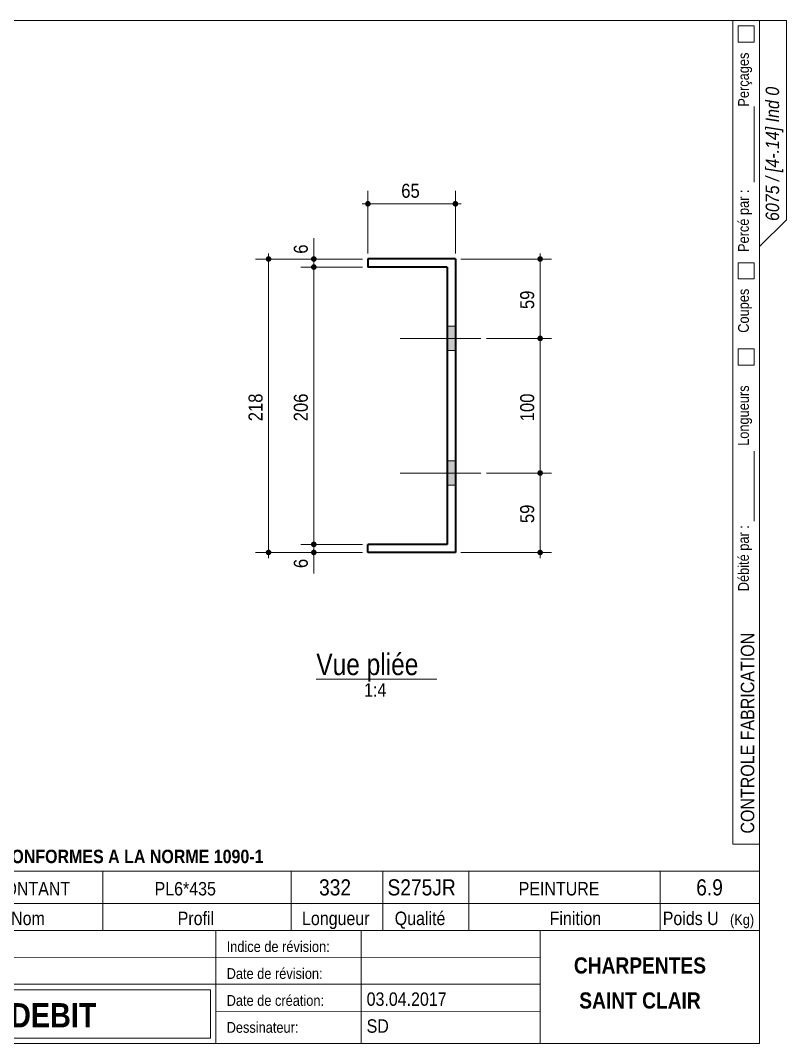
# Model space of a CAD drawing. Header units: millimetres. Extents: x 2 to 287, y 5 to 195.
# Drawn here: x 144.7 to 287, y 5 to 195 of the extents above; entities that cross this region are included whole.
import ezdxf

# ---------------------------------------------------------------- set-up
doc = ezdxf.new("R2010")
doc.units = ezdxf.units.MM
for name, color, linetype, lineweight in [('Autre type objet', 1, 'Continuous', 0), ('Boulon', 7, 'Continuous', 0), ('Cotation', 7, 'Continuous', 0), ('Feuille dessin', 5, 'Continuous', 0), ('Piece', 2, 'Continuous', 0)]:
    doc.layers.add(name, color=color, linetype=linetype, lineweight=lineweight)
doc.styles.add('ARIAL', font='ARIAL.TTF')
doc.styles.add('ARIAL_BOLD', font='ARIALBD.TTF')
doc.styles.add('ARIAL_ITALIC', font='ARIALI.TTF')
doc.styles.add('COMIC_SANS_MS', font='COMIC.TTF')

# ---------------------------------------------------------------- blocks, each defined once
blk = doc.blocks.new('*A4')
at = {"layer": 'Boulon'}
for points in [[(225.49, 133.7), (223.99, 133.7), (223.99, 138.2), (225.49, 138.2)], [(225.49, 133.7), (223.99, 133.7), (223.99, 138.2), (225.49, 138.2)], [(225.49, 108.7), (223.99, 108.7), (223.99, 113.2), (225.49, 113.2)], [(225.49, 108.7), (223.99, 108.7), (223.99, 113.2), (225.49, 113.2)]]:
    blk.add_hatch(color=256, dxfattribs=at).paths.add_polyline_path(points, flags=17)
at = {"layer": 'Boulon', "linetype": 'Continuous', "lineweight": 0}
for p, q in [((223.99, 138.2), (225.49, 138.2)), ((223.99, 138.2), (225.49, 138.2)), ((230.24, 135.95), (215.24, 135.95)), ((230.24, 135.95), (215.24, 135.95)), ((223.99, 133.7), (225.49, 133.7)), ((223.99, 133.7), (225.49, 133.7)), ((223.99, 113.2), (225.49, 113.2)), ((223.99, 113.2), (225.49, 113.2)), ((230.24, 110.95), (215.24, 110.95)), ((230.24, 110.95), (215.24, 110.95)), ((223.99, 108.7), (225.49, 108.7)), ((223.99, 108.7), (225.49, 108.7))]:
    blk.add_line(p, q, dxfattribs=at)
blk = doc.blocks.new('*A5')
at = {"layer": 'Boulon'}
for points in [[(225.49, 133.7), (223.99, 133.7), (223.99, 138.2), (225.49, 138.2)], [(225.49, 133.7), (223.99, 133.7), (223.99, 138.2), (225.49, 138.2)], [(225.49, 108.7), (223.99, 108.7), (223.99, 113.2), (225.49, 113.2)], [(225.49, 108.7), (223.99, 108.7), (223.99, 113.2), (225.49, 113.2)]]:
    blk.add_hatch(color=256, dxfattribs=at).paths.add_polyline_path(points, flags=17)
at = {"layer": 'Boulon', "linetype": 'Continuous', "lineweight": 0}
for p, q in [((223.99, 138.2), (225.49, 138.2)), ((223.99, 138.2), (225.49, 138.2)), ((230.24, 135.95), (215.24, 135.95)), ((230.24, 135.95), (215.24, 135.95)), ((223.99, 133.7), (225.49, 133.7)), ((223.99, 133.7), (225.49, 133.7)), ((223.99, 113.2), (225.49, 113.2)), ((223.99, 113.2), (225.49, 113.2)), ((230.24, 110.95), (215.24, 110.95)), ((230.24, 110.95), (215.24, 110.95)), ((223.99, 108.7), (225.49, 108.7)), ((223.99, 108.7), (225.49, 108.7))]:
    blk.add_line(p, q, dxfattribs=at)
blk = doc.blocks.new('*A6')
at = {"layer": 'Piece', "color": 2, "linetype": 'Continuous', "lineweight": 40}
for p, q in [((225.486537, 150.700701), (209.236538, 150.700702)), ((209.236538, 150.700702), (209.236538, 149.200702)), ((225.486537, 150.700701), (225.486534, 96.200703)), ((223.986537, 149.200701), (209.236538, 149.200702)), ((223.986537, 149.200701), (223.986534, 97.700703)), ((209.236535, 96.200703), (209.236535, 97.700703)), ((223.986534, 97.700703), (209.236535, 97.700703)), ((225.486534, 96.200703), (209.236535, 96.200703))]:
    blk.add_line(p, q, dxfattribs=at)
blk = doc.blocks.new('*A14')
at = {"layer": 'Feuille dessin', "linetype": 'Continuous', "lineweight": 0}
for p, q in [((282, 195), (5, 195)), ((5, 195), (5, 5)), ((282, 5), (282, 195)), ((5, 5), (282, 5))]:
    blk.add_line(p, q, dxfattribs=at)
at = {"layer": 'Feuille dessin', "style": 'ARIAL', "width": 0.85}
blk.add_text('Tekla Structures', height=2, rotation=90, dxfattribs=at).set_placement((4.5, 5.5))
blk = doc.blocks.new('*A16')
at = {"layer": 'Autre type objet', "linetype": 'Continuous', "lineweight": 0}
for p, q in [((277, 42), (277, 195)), ((277, 195), (287, 195)), ((278, 194), (278, 191)), ((281, 194), (278, 194)), ((281, 191), (281, 194)), ((282, 42), (282, 195)), ((287, 195), (287, 158)), ((278, 191), (281, 191)), ((281, 165), (281, 179)), ((287, 158), (282, 153)), ((278, 150), (278, 147)), ((281, 150), (278, 150)), ((281, 147), (281, 150)), ((278, 147), (281, 147)), ((278, 134), (278, 131)), ((281, 134), (278, 134)), ((281, 131), (281, 134)), ((278, 131), (281, 131)), ((281, 102), (281, 115)), ((277, 42), (282, 42))]:
    blk.add_line(p, q, dxfattribs=at)
at = {"layer": 'Autre type objet', "width": 0.85}
for s, height, style, p in [('Perçages', 2, 'ARIAL', (280, 179)), ('6075 / [4-.14] Ind 0', 2.5, 'ARIAL_ITALIC', (285.619109, 157.760245)), ('Percé par :', 2, 'ARIAL', (280, 152)), ('Coupes', 2, 'ARIAL', (280, 137)), ('Longueurs', 2, 'ARIAL', (280, 116)), ('Débité par :', 2, 'ARIAL', (280, 89)), ('CONTROLE FABRICATION', 2.5, 'ARIAL', (281, 44))]:
    blk.add_text(s, height=height, rotation=90, dxfattribs=dict(at, style=style)).set_placement(p)
blk = doc.blocks.new('*A17')
at = {"layer": 'Autre type objet', "linetype": 'Continuous', "lineweight": 0}
for p, q in [((92, 37), (282, 37)), ((92, 37), (92, 31)), ((92.51953, 36.5), (113.5, 36.5)), ((92.51953, 31.394341), (92.51953, 36.5)), ((113.5, 36.5), (113.5, 31.394341)), ((114.5, 31), (114.5, 37)), ((134.5, 31), (134.5, 37)), ((160, 31), (160, 37)), ((195, 31), (195, 37)), ((212, 31), (212, 37)), ((228, 31), (228, 37)), ((263.5, 31), (263.5, 37)), ((282, 31), (282, 37)), ((92, 31), (282, 31)), ((92, 31), (92, 5)), ((113.5, 31.394341), (92.51953, 31.394341)), ((114.5, 16), (114.5, 31)), ((134.5, 26), (134.5, 31)), ((160, 26), (160, 31)), ((195, 26), (195, 31)), ((212, 26), (212, 31)), ((228, 26), (228, 31)), ((263.5, 26), (263.5, 31)), ((282, 5), (282, 31)), ((92, 26), (282, 26)), ((181, 26), (181, 5)), ((208, 26), (208, 5)), ((241.262466, 5), (241.262466, 26)), ((92, 21), (241.327069, 20.935451)), ((92, 16), (181, 16)), ((181, 16), (241.297815, 16.021151)), ((93, 15), (180, 15)), ((93, 6), (93, 15)), ((180, 15), (180, 6)), ((181, 11), (241.217807, 10.969512)), ((180, 6), (93, 6)), ((92, 5), (282, 5))]:
    blk.add_line(p, q, dxfattribs=at)
at = {"layer": 'Autre type objet', "width": 0.85}
for s, height, style, p in [('TOLERANCES ESSENTIELLES CONFORMES A LA NORME 1090-1', 2.5, 'ARIAL_BOLD', (96.5, 38.5)), ('4-14', 3, 'ARIAL_BOLD', (98.285724, 32.540141)), ('10', 3, 'ARIAL', (119.277344, 32.5)), ('MONTANT', 2.5, 'ARIAL', (139.257202, 32.5)), ('PL6*435', 2.5, 'ARIAL', (169.61084, 32.5)), ('332', 3, 'ARIAL', (200.165771, 32.5)), ('S275JR', 3, 'ARIAL', (212.880127, 32.5)), ('PEINTURE', 2.5, 'ARIAL', (237.24646, 32.5)), ('6.9', 3, 'ARIAL', (270.222412, 32.5)), ('Repère', 2.5, 'ARIAL', (96.112978, 27)), ('Qté', 2.5, 'ARIAL', (119, 27)), ('Nom', 2.5, 'ARIAL', (142.961426, 27)), ('Profil', 2.5, 'ARIAL', (173.903564, 27)), ('Longueur', 2.5, 'ARIAL', (197, 27)), ('Qualité', 2.5, 'ARIAL', (214.218018, 27)), ('Finition', 2.5, 'ARIAL', (243, 27)), ('Poids U', 2.5, 'ARIAL', (264, 27)), ('(Kg)', 2, 'ARIAL', (276.5, 27)), ('6075', 3.5, 'ARIAL', (115.5, 22)), ('N° Affaire:', 2, 'ARIAL', (93.640566, 22)), ('Indice de révision:', 2, 'ARIAL', (183, 22)), ('CHARPENTES', 3, 'ARIAL_BOLD', (247.5, 18)), ('Nom Affaire:', 2, 'ARIAL', (93.640566, 17.5)), ('GHD Bât N', 3.5, 'ARIAL', (115.5, 17)), ('Date de révision:', 2, 'ARIAL', (183, 17)), ('Date de création:', 2, 'ARIAL', (183, 12)), ('03.04.2017', 2.5, 'ARIAL', (209, 12)), ('SAINT CLAIR', 3, 'ARIAL_BOLD', (248.5, 11.5)), ('CROQUIS   DE  DEBIT', 4.5, 'ARIAL_BOLD', (103, 8)), ('SD', 2.5, 'ARIAL', (209, 7)), ('Dessinateur:', 2, 'ARIAL', (183, 7))]:
    blk.add_text(s, height=height, dxfattribs=dict(at, style=style)).set_placement(p)
blk = doc.blocks.new('*A32')
at = {"layer": 'Cotation'}
for points in [[(209.21, 160.43), (209.19, 160.43), (209.16, 160.44), (209.14, 160.44), (209.11, 160.45), (209.09, 160.45), (209.06, 160.46), (209.04, 160.47), (209.01, 160.48), (208.99, 160.49), (208.97, 160.5), (208.95, 160.52), (208.93, 160.53), (208.91, 160.55), (208.89, 160.57), (208.87, 160.58), (208.85, 160.6), (208.83, 160.62), (208.82, 160.64), (208.8, 160.66), (208.79, 160.68), (208.78, 160.71), (208.77, 160.73), (208.76, 160.75), (208.75, 160.78), (208.74, 160.8), (208.73, 160.82), (208.73, 160.85), (208.72, 160.87), (208.72, 160.9), (208.72, 160.93), (208.72, 160.95), (208.72, 160.98), (208.72, 161), (208.72, 161.03), (208.73, 161.05), (208.73, 161.08), (208.74, 161.1), (208.75, 161.13), (208.76, 161.15), (208.77, 161.17), (208.78, 161.2), (208.79, 161.22), (208.8, 161.24), (208.82, 161.26), (208.83, 161.28), (208.85, 161.3), (208.87, 161.32), (208.89, 161.34), (208.91, 161.35), (208.93, 161.37), (208.95, 161.38), (208.97, 161.4), (208.99, 161.41), (209.01, 161.42), (209.04, 161.43), (209.06, 161.44), (209.09, 161.45), (209.11, 161.46), (209.14, 161.46), (209.16, 161.47), (209.19, 161.47), (209.21, 161.47), (209.24, 161.47), (209.26, 161.47), (209.29, 161.47), (209.31, 161.47), (209.34, 161.46), (209.36, 161.46), (209.39, 161.45), (209.41, 161.44), (209.44, 161.43), (209.46, 161.42), (209.48, 161.41), (209.5, 161.4), (209.53, 161.38), (209.55, 161.37), (209.57, 161.35), (209.59, 161.34), (209.6, 161.32), (209.62, 161.3), (209.64, 161.28), (209.65, 161.26), (209.67, 161.24), (209.68, 161.22), (209.7, 161.2), (209.71, 161.17), (209.72, 161.15), (209.73, 161.13), (209.73, 161.1), (209.74, 161.08), (209.75, 161.05), (209.75, 161.03), (209.75, 161), (209.76, 160.98), (209.76, 160.95), (209.76, 160.93), (209.75, 160.9), (209.75, 160.87), (209.75, 160.85), (209.74, 160.82), (209.73, 160.8), (209.73, 160.78), (209.72, 160.75), (209.71, 160.73), (209.7, 160.71), (209.68, 160.68), (209.67, 160.66), (209.65, 160.64), (209.64, 160.62), (209.62, 160.6), (209.6, 160.58), (209.59, 160.57), (209.57, 160.55), (209.55, 160.53), (209.53, 160.52), (209.5, 160.5), (209.48, 160.49), (209.46, 160.48), (209.44, 160.47), (209.41, 160.46), (209.39, 160.45), (209.36, 160.45), (209.34, 160.44), (209.31, 160.44), (209.29, 160.43), (209.26, 160.43), (209.24, 160.43)], [(225.46, 160.43), (225.44, 160.43), (225.41, 160.44), (225.39, 160.44), (225.36, 160.45), (225.34, 160.45), (225.31, 160.46), (225.29, 160.47), (225.26, 160.48), (225.24, 160.49), (225.22, 160.5), (225.2, 160.52), (225.18, 160.53), (225.16, 160.55), (225.14, 160.57), (225.12, 160.58), (225.1, 160.6), (225.08, 160.62), (225.07, 160.64), (225.05, 160.66), (225.04, 160.68), (225.03, 160.71), (225.02, 160.73), (225.01, 160.75), (225, 160.78), (224.99, 160.8), (224.98, 160.82), (224.98, 160.85), (224.97, 160.87), (224.97, 160.9), (224.97, 160.93), (224.97, 160.95), (224.97, 160.98), (224.97, 161), (224.97, 161.03), (224.98, 161.05), (224.98, 161.08), (224.99, 161.1), (225, 161.13), (225.01, 161.15), (225.02, 161.17), (225.03, 161.2), (225.04, 161.22), (225.05, 161.24), (225.07, 161.26), (225.08, 161.28), (225.1, 161.3), (225.12, 161.32), (225.14, 161.34), (225.16, 161.35), (225.18, 161.37), (225.2, 161.38), (225.22, 161.4), (225.24, 161.41), (225.26, 161.42), (225.29, 161.43), (225.31, 161.44), (225.34, 161.45), (225.36, 161.46), (225.39, 161.46), (225.41, 161.47), (225.44, 161.47), (225.46, 161.47), (225.49, 161.47), (225.51, 161.47), (225.54, 161.47), (225.56, 161.47), (225.59, 161.46), (225.61, 161.46), (225.64, 161.45), (225.66, 161.44), (225.69, 161.43), (225.71, 161.42), (225.73, 161.41), (225.75, 161.4), (225.78, 161.38), (225.8, 161.37), (225.82, 161.35), (225.84, 161.34), (225.85, 161.32), (225.87, 161.3), (225.89, 161.28), (225.9, 161.26), (225.92, 161.24), (225.93, 161.22), (225.95, 161.2), (225.96, 161.17), (225.97, 161.15), (225.98, 161.13), (225.98, 161.1), (225.99, 161.08), (226, 161.05), (226, 161.03), (226, 161), (226.01, 160.98), (226.01, 160.95), (226.01, 160.93), (226, 160.9), (226, 160.87), (226, 160.85), (225.99, 160.82), (225.98, 160.8), (225.98, 160.78), (225.97, 160.75), (225.96, 160.73), (225.95, 160.71), (225.93, 160.68), (225.92, 160.66), (225.9, 160.64), (225.89, 160.62), (225.87, 160.6), (225.85, 160.58), (225.84, 160.57), (225.82, 160.55), (225.8, 160.53), (225.78, 160.52), (225.75, 160.5), (225.73, 160.49), (225.71, 160.48), (225.69, 160.47), (225.66, 160.46), (225.64, 160.45), (225.61, 160.45), (225.59, 160.44), (225.56, 160.44), (225.54, 160.43), (225.51, 160.43), (225.49, 160.43)]]:
    blk.add_hatch(color=256, dxfattribs=at).paths.add_polyline_path(points, flags=17)
at = {"layer": 'Cotation', "linetype": 'Continuous', "lineweight": 0}
for p, q in [((209.24, 151.7), (209.24, 163.37)), ((209.24, 161.99), (209.24, 159.91)), ((225.49, 151.7), (225.49, 163.37)), ((225.49, 161.99), (225.49, 159.91)), ((210.28, 160.95), (208.2, 160.95)), ((209.24, 160.95), (208.2, 160.95)), ((209.24, 160.95), (225.49, 160.95)), ((226.53, 160.95), (224.45, 160.95)), ((225.49, 160.95), (226.53, 160.95))]:
    blk.add_line(p, q, dxfattribs=at)
at = {"layer": 'Cotation'}
for p in [(209.24, 160.95), (225.49, 160.95)]:
    blk.add_point(p, dxfattribs=at)
at = {"layer": 'Cotation', "style": 'ARIAL', "width": 0.85}
blk.add_text('65', height=2.6, dxfattribs=at).set_placement((215.43, 162.07))
blk = doc.blocks.new('*A33')
at = {"layer": 'Cotation'}
for points in [[(241.21, 110.43), (241.19, 110.43), (241.16, 110.44), (241.14, 110.44), (241.11, 110.45), (241.09, 110.45), (241.06, 110.46), (241.04, 110.47), (241.01, 110.48), (240.99, 110.49), (240.97, 110.51), (240.95, 110.52), (240.93, 110.53), (240.91, 110.55), (240.89, 110.57), (240.87, 110.58), (240.85, 110.6), (240.83, 110.62), (240.82, 110.64), (240.8, 110.66), (240.79, 110.68), (240.78, 110.71), (240.77, 110.73), (240.76, 110.75), (240.75, 110.78), (240.74, 110.8), (240.73, 110.82), (240.73, 110.85), (240.72, 110.87), (240.72, 110.9), (240.72, 110.93), (240.72, 110.95), (240.72, 110.98), (240.72, 111), (240.72, 111.03), (240.73, 111.05), (240.73, 111.08), (240.74, 111.1), (240.75, 111.13), (240.76, 111.15), (240.77, 111.17), (240.78, 111.2), (240.79, 111.22), (240.8, 111.24), (240.82, 111.26), (240.83, 111.28), (240.85, 111.3), (240.87, 111.32), (240.89, 111.34), (240.91, 111.35), (240.93, 111.37), (240.95, 111.38), (240.97, 111.4), (240.99, 111.41), (241.01, 111.42), (241.04, 111.43), (241.06, 111.44), (241.09, 111.45), (241.11, 111.46), (241.14, 111.46), (241.16, 111.47), (241.19, 111.47), (241.21, 111.47), (241.24, 111.47), (241.26, 111.47), (241.29, 111.47), (241.31, 111.47), (241.34, 111.46), (241.36, 111.46), (241.39, 111.45), (241.41, 111.44), (241.44, 111.43), (241.46, 111.42), (241.48, 111.41), (241.5, 111.4), (241.53, 111.38), (241.55, 111.37), (241.57, 111.35), (241.59, 111.34), (241.6, 111.32), (241.62, 111.3), (241.64, 111.28), (241.65, 111.26), (241.67, 111.24), (241.68, 111.22), (241.7, 111.2), (241.71, 111.17), (241.72, 111.15), (241.73, 111.13), (241.73, 111.1), (241.74, 111.08), (241.75, 111.05), (241.75, 111.03), (241.75, 111), (241.76, 110.98), (241.76, 110.95), (241.76, 110.93), (241.75, 110.9), (241.75, 110.87), (241.75, 110.85), (241.74, 110.82), (241.73, 110.8), (241.73, 110.78), (241.72, 110.75), (241.71, 110.73), (241.7, 110.71), (241.68, 110.68), (241.67, 110.66), (241.65, 110.64), (241.64, 110.62), (241.62, 110.6), (241.6, 110.58), (241.59, 110.57), (241.57, 110.55), (241.55, 110.53), (241.53, 110.52), (241.5, 110.51), (241.48, 110.49), (241.46, 110.48), (241.44, 110.47), (241.41, 110.46), (241.39, 110.45), (241.36, 110.45), (241.34, 110.44), (241.31, 110.44), (241.29, 110.43), (241.26, 110.43), (241.24, 110.43)], [(241.21, 95.68), (241.19, 95.68), (241.16, 95.69), (241.14, 95.69), (241.11, 95.7), (241.09, 95.7), (241.06, 95.71), (241.04, 95.72), (241.01, 95.73), (240.99, 95.74), (240.97, 95.75), (240.95, 95.77), (240.93, 95.78), (240.91, 95.8), (240.89, 95.82), (240.87, 95.83), (240.85, 95.85), (240.83, 95.87), (240.82, 95.89), (240.8, 95.91), (240.79, 95.93), (240.78, 95.96), (240.77, 95.98), (240.76, 96), (240.75, 96.03), (240.74, 96.05), (240.73, 96.07), (240.73, 96.1), (240.72, 96.12), (240.72, 96.15), (240.72, 96.18), (240.72, 96.2), (240.72, 96.23), (240.72, 96.25), (240.72, 96.28), (240.73, 96.3), (240.73, 96.33), (240.74, 96.35), (240.75, 96.38), (240.76, 96.4), (240.77, 96.42), (240.78, 96.45), (240.79, 96.47), (240.8, 96.49), (240.82, 96.51), (240.83, 96.53), (240.85, 96.55), (240.87, 96.57), (240.89, 96.59), (240.91, 96.6), (240.93, 96.62), (240.95, 96.63), (240.97, 96.65), (240.99, 96.66), (241.01, 96.67), (241.04, 96.68), (241.06, 96.69), (241.09, 96.7), (241.11, 96.71), (241.14, 96.71), (241.16, 96.72), (241.19, 96.72), (241.21, 96.72), (241.24, 96.72), (241.26, 96.72), (241.29, 96.72), (241.31, 96.72), (241.34, 96.71), (241.36, 96.71), (241.39, 96.7), (241.41, 96.69), (241.44, 96.68), (241.46, 96.67), (241.48, 96.66), (241.5, 96.65), (241.53, 96.63), (241.55, 96.62), (241.57, 96.6), (241.59, 96.59), (241.6, 96.57), (241.62, 96.55), (241.64, 96.53), (241.65, 96.51), (241.67, 96.49), (241.68, 96.47), (241.7, 96.45), (241.71, 96.42), (241.72, 96.4), (241.73, 96.38), (241.73, 96.35), (241.74, 96.33), (241.75, 96.3), (241.75, 96.28), (241.75, 96.25), (241.76, 96.23), (241.76, 96.2), (241.76, 96.18), (241.75, 96.15), (241.75, 96.12), (241.75, 96.1), (241.74, 96.07), (241.73, 96.05), (241.73, 96.03), (241.72, 96), (241.71, 95.98), (241.7, 95.96), (241.68, 95.93), (241.67, 95.91), (241.65, 95.89), (241.64, 95.87), (241.62, 95.85), (241.6, 95.83), (241.59, 95.82), (241.57, 95.8), (241.55, 95.78), (241.53, 95.77), (241.5, 95.75), (241.48, 95.74), (241.46, 95.73), (241.44, 95.72), (241.41, 95.71), (241.39, 95.7), (241.36, 95.7), (241.34, 95.69), (241.31, 95.69), (241.29, 95.68), (241.26, 95.68), (241.24, 95.68)]]:
    blk.add_hatch(color=256, dxfattribs=at).paths.add_polyline_path(points, flags=17)
at = {"layer": 'Cotation', "linetype": 'Continuous', "lineweight": 0}
for p, q in [((231.24, 110.95), (243.32, 110.95)), ((240.2, 110.95), (242.28, 110.95)), ((241.24, 111.99), (241.24, 109.91)), ((241.24, 110.95), (241.24, 111.99)), ((241.24, 96.2), (241.24, 110.95)), ((241.24, 97.24), (241.24, 95.16)), ((226.49, 96.2), (243.32, 96.2)), ((240.2, 96.2), (242.28, 96.2)), ((241.24, 96.2), (241.24, 95.16))]:
    blk.add_line(p, q, dxfattribs=at)
at = {"layer": 'Cotation'}
for p in [(241.24, 110.95), (241.24, 96.2)]:
    blk.add_point(p, dxfattribs=at)
at = {"layer": 'Cotation', "style": 'ARIAL', "width": 0.85}
blk.add_text('59', height=2.6, rotation=90.0002, dxfattribs=at).set_placement((240.12, 101.65))
blk = doc.blocks.new('*A34')
at = {"layer": 'Cotation'}
for points in [[(241.21, 135.43), (241.19, 135.43), (241.16, 135.44), (241.14, 135.44), (241.11, 135.45), (241.09, 135.45), (241.06, 135.46), (241.04, 135.47), (241.01, 135.48), (240.99, 135.49), (240.97, 135.51), (240.95, 135.52), (240.93, 135.53), (240.91, 135.55), (240.89, 135.57), (240.87, 135.58), (240.85, 135.6), (240.83, 135.62), (240.82, 135.64), (240.8, 135.66), (240.79, 135.68), (240.78, 135.71), (240.77, 135.73), (240.76, 135.75), (240.75, 135.78), (240.74, 135.8), (240.73, 135.82), (240.73, 135.85), (240.72, 135.87), (240.72, 135.9), (240.72, 135.93), (240.72, 135.95), (240.72, 135.98), (240.72, 136), (240.72, 136.03), (240.73, 136.05), (240.73, 136.08), (240.74, 136.1), (240.75, 136.13), (240.76, 136.15), (240.77, 136.17), (240.78, 136.2), (240.79, 136.22), (240.8, 136.24), (240.82, 136.26), (240.83, 136.28), (240.85, 136.3), (240.87, 136.32), (240.89, 136.34), (240.91, 136.35), (240.93, 136.37), (240.95, 136.38), (240.97, 136.4), (240.99, 136.41), (241.01, 136.42), (241.04, 136.43), (241.06, 136.44), (241.09, 136.45), (241.11, 136.46), (241.14, 136.46), (241.16, 136.47), (241.19, 136.47), (241.21, 136.47), (241.24, 136.47), (241.26, 136.47), (241.29, 136.47), (241.31, 136.47), (241.34, 136.46), (241.36, 136.46), (241.39, 136.45), (241.41, 136.44), (241.44, 136.43), (241.46, 136.42), (241.48, 136.41), (241.5, 136.4), (241.53, 136.38), (241.55, 136.37), (241.57, 136.35), (241.59, 136.34), (241.6, 136.32), (241.62, 136.3), (241.64, 136.28), (241.65, 136.26), (241.67, 136.24), (241.68, 136.22), (241.7, 136.2), (241.71, 136.17), (241.72, 136.15), (241.73, 136.13), (241.73, 136.1), (241.74, 136.08), (241.75, 136.05), (241.75, 136.03), (241.75, 136), (241.76, 135.98), (241.76, 135.95), (241.76, 135.93), (241.75, 135.9), (241.75, 135.87), (241.75, 135.85), (241.74, 135.82), (241.73, 135.8), (241.73, 135.78), (241.72, 135.75), (241.71, 135.73), (241.7, 135.71), (241.68, 135.68), (241.67, 135.66), (241.65, 135.64), (241.64, 135.62), (241.62, 135.6), (241.6, 135.58), (241.59, 135.57), (241.57, 135.55), (241.55, 135.53), (241.53, 135.52), (241.5, 135.51), (241.48, 135.49), (241.46, 135.48), (241.44, 135.47), (241.41, 135.46), (241.39, 135.45), (241.36, 135.45), (241.34, 135.44), (241.31, 135.44), (241.29, 135.43), (241.26, 135.43), (241.24, 135.43)], [(241.21, 110.43), (241.19, 110.43), (241.16, 110.44), (241.14, 110.44), (241.11, 110.45), (241.09, 110.45), (241.06, 110.46), (241.04, 110.47), (241.01, 110.48), (240.99, 110.49), (240.97, 110.51), (240.95, 110.52), (240.93, 110.53), (240.91, 110.55), (240.89, 110.57), (240.87, 110.58), (240.85, 110.6), (240.83, 110.62), (240.82, 110.64), (240.8, 110.66), (240.79, 110.68), (240.78, 110.71), (240.77, 110.73), (240.76, 110.75), (240.75, 110.78), (240.74, 110.8), (240.73, 110.82), (240.73, 110.85), (240.72, 110.87), (240.72, 110.9), (240.72, 110.93), (240.72, 110.95), (240.72, 110.98), (240.72, 111), (240.72, 111.03), (240.73, 111.05), (240.73, 111.08), (240.74, 111.1), (240.75, 111.13), (240.76, 111.15), (240.77, 111.17), (240.78, 111.2), (240.79, 111.22), (240.8, 111.24), (240.82, 111.26), (240.83, 111.28), (240.85, 111.3), (240.87, 111.32), (240.89, 111.34), (240.91, 111.35), (240.93, 111.37), (240.95, 111.38), (240.97, 111.4), (240.99, 111.41), (241.01, 111.42), (241.04, 111.43), (241.06, 111.44), (241.09, 111.45), (241.11, 111.46), (241.14, 111.46), (241.16, 111.47), (241.19, 111.47), (241.21, 111.47), (241.24, 111.47), (241.26, 111.47), (241.29, 111.47), (241.31, 111.47), (241.34, 111.46), (241.36, 111.46), (241.39, 111.45), (241.41, 111.44), (241.44, 111.43), (241.46, 111.42), (241.48, 111.41), (241.5, 111.4), (241.53, 111.38), (241.55, 111.37), (241.57, 111.35), (241.59, 111.34), (241.6, 111.32), (241.62, 111.3), (241.64, 111.28), (241.65, 111.26), (241.67, 111.24), (241.68, 111.22), (241.7, 111.2), (241.71, 111.17), (241.72, 111.15), (241.73, 111.13), (241.73, 111.1), (241.74, 111.08), (241.75, 111.05), (241.75, 111.03), (241.75, 111), (241.76, 110.98), (241.76, 110.95), (241.76, 110.93), (241.75, 110.9), (241.75, 110.87), (241.75, 110.85), (241.74, 110.82), (241.73, 110.8), (241.73, 110.78), (241.72, 110.75), (241.71, 110.73), (241.7, 110.71), (241.68, 110.68), (241.67, 110.66), (241.65, 110.64), (241.64, 110.62), (241.62, 110.6), (241.6, 110.58), (241.59, 110.57), (241.57, 110.55), (241.55, 110.53), (241.53, 110.52), (241.5, 110.51), (241.48, 110.49), (241.46, 110.48), (241.44, 110.47), (241.41, 110.46), (241.39, 110.45), (241.36, 110.45), (241.34, 110.44), (241.31, 110.44), (241.29, 110.43), (241.26, 110.43), (241.24, 110.43)]]:
    blk.add_hatch(color=256, dxfattribs=at).paths.add_polyline_path(points, flags=17)
at = {"layer": 'Cotation', "linetype": 'Continuous', "lineweight": 0}
for p, q in [((241.24, 136.99), (241.24, 134.91)), ((241.24, 135.95), (241.24, 136.99)), ((231.24, 135.95), (243.32, 135.95)), ((240.2, 135.95), (242.28, 135.95)), ((241.24, 110.95), (241.24, 135.95)), ((231.24, 110.95), (243.32, 110.95)), ((240.2, 110.95), (242.28, 110.95)), ((241.24, 111.99), (241.24, 109.91)), ((241.24, 110.95), (241.24, 109.91))]:
    blk.add_line(p, q, dxfattribs=at)
at = {"layer": 'Cotation'}
for p in [(241.24, 135.95), (241.24, 110.95)]:
    blk.add_point(p, dxfattribs=at)
at = {"layer": 'Cotation', "style": 'ARIAL', "width": 0.85}
blk.add_text('100', height=2.6, rotation=90.0002, dxfattribs=at).set_placement((240.12, 120.56))
blk = doc.blocks.new('*A35')
at = {"layer": 'Cotation'}
for points in [[(241.21, 150.18), (241.19, 150.18), (241.16, 150.19), (241.14, 150.19), (241.11, 150.2), (241.09, 150.2), (241.06, 150.21), (241.04, 150.22), (241.01, 150.23), (240.99, 150.24), (240.97, 150.25), (240.95, 150.27), (240.93, 150.28), (240.91, 150.3), (240.89, 150.32), (240.87, 150.33), (240.85, 150.35), (240.83, 150.37), (240.82, 150.39), (240.8, 150.41), (240.79, 150.43), (240.78, 150.46), (240.77, 150.48), (240.76, 150.5), (240.75, 150.53), (240.74, 150.55), (240.73, 150.57), (240.73, 150.6), (240.72, 150.62), (240.72, 150.65), (240.72, 150.68), (240.72, 150.7), (240.72, 150.73), (240.72, 150.75), (240.72, 150.78), (240.73, 150.8), (240.73, 150.83), (240.74, 150.85), (240.75, 150.88), (240.76, 150.9), (240.77, 150.92), (240.78, 150.95), (240.79, 150.97), (240.8, 150.99), (240.82, 151.01), (240.83, 151.03), (240.85, 151.05), (240.87, 151.07), (240.89, 151.09), (240.91, 151.1), (240.93, 151.12), (240.95, 151.13), (240.97, 151.15), (240.99, 151.16), (241.01, 151.17), (241.04, 151.18), (241.06, 151.19), (241.09, 151.2), (241.11, 151.21), (241.14, 151.21), (241.16, 151.22), (241.19, 151.22), (241.21, 151.22), (241.24, 151.22), (241.26, 151.22), (241.29, 151.22), (241.31, 151.22), (241.34, 151.21), (241.36, 151.21), (241.39, 151.2), (241.41, 151.19), (241.44, 151.18), (241.46, 151.17), (241.48, 151.16), (241.5, 151.15), (241.53, 151.13), (241.55, 151.12), (241.57, 151.1), (241.59, 151.09), (241.6, 151.07), (241.62, 151.05), (241.64, 151.03), (241.65, 151.01), (241.67, 150.99), (241.68, 150.97), (241.7, 150.95), (241.71, 150.92), (241.72, 150.9), (241.73, 150.88), (241.73, 150.85), (241.74, 150.83), (241.75, 150.8), (241.75, 150.78), (241.75, 150.75), (241.76, 150.73), (241.76, 150.7), (241.76, 150.68), (241.75, 150.65), (241.75, 150.62), (241.75, 150.6), (241.74, 150.57), (241.73, 150.55), (241.73, 150.53), (241.72, 150.5), (241.71, 150.48), (241.7, 150.46), (241.68, 150.43), (241.67, 150.41), (241.65, 150.39), (241.64, 150.37), (241.62, 150.35), (241.6, 150.33), (241.59, 150.32), (241.57, 150.3), (241.55, 150.28), (241.53, 150.27), (241.5, 150.25), (241.48, 150.24), (241.46, 150.23), (241.44, 150.22), (241.41, 150.21), (241.39, 150.2), (241.36, 150.2), (241.34, 150.19), (241.31, 150.19), (241.29, 150.18), (241.26, 150.18), (241.24, 150.18)], [(241.21, 135.43), (241.19, 135.43), (241.16, 135.44), (241.14, 135.44), (241.11, 135.45), (241.09, 135.45), (241.06, 135.46), (241.04, 135.47), (241.01, 135.48), (240.99, 135.49), (240.97, 135.51), (240.95, 135.52), (240.93, 135.53), (240.91, 135.55), (240.89, 135.57), (240.87, 135.58), (240.85, 135.6), (240.83, 135.62), (240.82, 135.64), (240.8, 135.66), (240.79, 135.68), (240.78, 135.71), (240.77, 135.73), (240.76, 135.75), (240.75, 135.78), (240.74, 135.8), (240.73, 135.82), (240.73, 135.85), (240.72, 135.87), (240.72, 135.9), (240.72, 135.93), (240.72, 135.95), (240.72, 135.98), (240.72, 136), (240.72, 136.03), (240.73, 136.05), (240.73, 136.08), (240.74, 136.1), (240.75, 136.13), (240.76, 136.15), (240.77, 136.17), (240.78, 136.2), (240.79, 136.22), (240.8, 136.24), (240.82, 136.26), (240.83, 136.28), (240.85, 136.3), (240.87, 136.32), (240.89, 136.34), (240.91, 136.35), (240.93, 136.37), (240.95, 136.38), (240.97, 136.4), (240.99, 136.41), (241.01, 136.42), (241.04, 136.43), (241.06, 136.44), (241.09, 136.45), (241.11, 136.46), (241.14, 136.46), (241.16, 136.47), (241.19, 136.47), (241.21, 136.47), (241.24, 136.47), (241.26, 136.47), (241.29, 136.47), (241.31, 136.47), (241.34, 136.46), (241.36, 136.46), (241.39, 136.45), (241.41, 136.44), (241.44, 136.43), (241.46, 136.42), (241.48, 136.41), (241.5, 136.4), (241.53, 136.38), (241.55, 136.37), (241.57, 136.35), (241.59, 136.34), (241.6, 136.32), (241.62, 136.3), (241.64, 136.28), (241.65, 136.26), (241.67, 136.24), (241.68, 136.22), (241.7, 136.2), (241.71, 136.17), (241.72, 136.15), (241.73, 136.13), (241.73, 136.1), (241.74, 136.08), (241.75, 136.05), (241.75, 136.03), (241.75, 136), (241.76, 135.98), (241.76, 135.95), (241.76, 135.93), (241.75, 135.9), (241.75, 135.87), (241.75, 135.85), (241.74, 135.82), (241.73, 135.8), (241.73, 135.78), (241.72, 135.75), (241.71, 135.73), (241.7, 135.71), (241.68, 135.68), (241.67, 135.66), (241.65, 135.64), (241.64, 135.62), (241.62, 135.6), (241.6, 135.58), (241.59, 135.57), (241.57, 135.55), (241.55, 135.53), (241.53, 135.52), (241.5, 135.51), (241.48, 135.49), (241.46, 135.48), (241.44, 135.47), (241.41, 135.46), (241.39, 135.45), (241.36, 135.45), (241.34, 135.44), (241.31, 135.44), (241.29, 135.43), (241.26, 135.43), (241.24, 135.43)]]:
    blk.add_hatch(color=256, dxfattribs=at).paths.add_polyline_path(points, flags=17)
at = {"layer": 'Cotation', "linetype": 'Continuous', "lineweight": 0}
for p, q in [((226.49, 150.7), (243.32, 150.7)), ((240.2, 150.7), (242.28, 150.7)), ((241.24, 151.74), (241.24, 149.66)), ((241.24, 150.7), (241.24, 151.74)), ((241.24, 135.95), (241.24, 150.7)), ((241.24, 136.99), (241.24, 134.91)), ((231.24, 135.95), (243.32, 135.95)), ((240.2, 135.95), (242.28, 135.95)), ((241.24, 135.95), (241.24, 134.91))]:
    blk.add_line(p, q, dxfattribs=at)
at = {"layer": 'Cotation'}
for p in [(241.24, 150.7), (241.24, 135.95)]:
    blk.add_point(p, dxfattribs=at)
at = {"layer": 'Cotation', "style": 'ARIAL', "width": 0.85}
blk.add_text('59', height=2.6, rotation=90.0002, dxfattribs=at).set_placement((240.12, 141.4))
blk = doc.blocks.new('*A36')
at = {"layer": 'Cotation'}
for points in [[(199.17, 97.18), (199.14, 97.18), (199.11, 97.19), (199.09, 97.19), (199.06, 97.2), (199.04, 97.2), (199.02, 97.21), (198.99, 97.22), (198.97, 97.23), (198.95, 97.24), (198.92, 97.25), (198.9, 97.27), (198.88, 97.28), (198.86, 97.3), (198.84, 97.32), (198.82, 97.33), (198.81, 97.35), (198.79, 97.37), (198.77, 97.39), (198.76, 97.41), (198.74, 97.43), (198.73, 97.46), (198.72, 97.48), (198.71, 97.5), (198.7, 97.53), (198.69, 97.55), (198.69, 97.57), (198.68, 97.6), (198.68, 97.62), (198.67, 97.65), (198.67, 97.68), (198.67, 97.7), (198.67, 97.73), (198.67, 97.75), (198.68, 97.78), (198.68, 97.8), (198.69, 97.83), (198.69, 97.85), (198.7, 97.88), (198.71, 97.9), (198.72, 97.92), (198.73, 97.95), (198.74, 97.97), (198.76, 97.99), (198.77, 98.01), (198.79, 98.03), (198.81, 98.05), (198.82, 98.07), (198.84, 98.09), (198.86, 98.1), (198.88, 98.12), (198.9, 98.13), (198.92, 98.15), (198.95, 98.16), (198.97, 98.17), (198.99, 98.18), (199.02, 98.19), (199.04, 98.2), (199.06, 98.21), (199.09, 98.21), (199.11, 98.22), (199.14, 98.22), (199.17, 98.22), (199.19, 98.22), (199.22, 98.22), (199.24, 98.22), (199.27, 98.22), (199.29, 98.21), (199.32, 98.21), (199.34, 98.2), (199.37, 98.19), (199.39, 98.18), (199.41, 98.17), (199.44, 98.16), (199.46, 98.15), (199.48, 98.13), (199.5, 98.12), (199.52, 98.1), (199.54, 98.09), (199.56, 98.07), (199.58, 98.05), (199.59, 98.03), (199.61, 98.01), (199.62, 97.99), (199.64, 97.97), (199.65, 97.95), (199.66, 97.92), (199.67, 97.9), (199.68, 97.88), (199.69, 97.85), (199.7, 97.83), (199.7, 97.8), (199.71, 97.78), (199.71, 97.75), (199.71, 97.73), (199.71, 97.7), (199.71, 97.68), (199.71, 97.65), (199.71, 97.62), (199.7, 97.6), (199.7, 97.57), (199.69, 97.55), (199.68, 97.53), (199.67, 97.5), (199.66, 97.48), (199.65, 97.46), (199.64, 97.43), (199.62, 97.41), (199.61, 97.39), (199.59, 97.37), (199.58, 97.35), (199.56, 97.33), (199.54, 97.32), (199.52, 97.3), (199.5, 97.28), (199.48, 97.27), (199.46, 97.25), (199.44, 97.24), (199.41, 97.23), (199.39, 97.22), (199.37, 97.21), (199.34, 97.2), (199.32, 97.2), (199.29, 97.19), (199.27, 97.19), (199.24, 97.18), (199.22, 97.18), (199.19, 97.18)], [(199.17, 95.68), (199.14, 95.68), (199.11, 95.69), (199.09, 95.69), (199.06, 95.7), (199.04, 95.7), (199.02, 95.71), (198.99, 95.72), (198.97, 95.73), (198.95, 95.74), (198.92, 95.75), (198.9, 95.77), (198.88, 95.78), (198.86, 95.8), (198.84, 95.82), (198.82, 95.83), (198.81, 95.85), (198.79, 95.87), (198.77, 95.89), (198.76, 95.91), (198.74, 95.93), (198.73, 95.96), (198.72, 95.98), (198.71, 96), (198.7, 96.03), (198.69, 96.05), (198.69, 96.07), (198.68, 96.1), (198.68, 96.12), (198.67, 96.15), (198.67, 96.18), (198.67, 96.2), (198.67, 96.23), (198.67, 96.25), (198.68, 96.28), (198.68, 96.3), (198.69, 96.33), (198.69, 96.35), (198.7, 96.38), (198.71, 96.4), (198.72, 96.42), (198.73, 96.45), (198.74, 96.47), (198.76, 96.49), (198.77, 96.51), (198.79, 96.53), (198.81, 96.55), (198.82, 96.57), (198.84, 96.59), (198.86, 96.6), (198.88, 96.62), (198.9, 96.63), (198.92, 96.65), (198.95, 96.66), (198.97, 96.67), (198.99, 96.68), (199.02, 96.69), (199.04, 96.7), (199.06, 96.71), (199.09, 96.71), (199.11, 96.72), (199.14, 96.72), (199.17, 96.72), (199.19, 96.72), (199.22, 96.72), (199.24, 96.72), (199.27, 96.72), (199.29, 96.71), (199.32, 96.71), (199.34, 96.7), (199.37, 96.69), (199.39, 96.68), (199.41, 96.67), (199.44, 96.66), (199.46, 96.65), (199.48, 96.63), (199.5, 96.62), (199.52, 96.6), (199.54, 96.59), (199.56, 96.57), (199.58, 96.55), (199.59, 96.53), (199.61, 96.51), (199.62, 96.49), (199.64, 96.47), (199.65, 96.45), (199.66, 96.42), (199.67, 96.4), (199.68, 96.38), (199.69, 96.35), (199.7, 96.33), (199.7, 96.3), (199.71, 96.28), (199.71, 96.25), (199.71, 96.23), (199.71, 96.2), (199.71, 96.18), (199.71, 96.15), (199.71, 96.12), (199.7, 96.1), (199.7, 96.07), (199.69, 96.05), (199.68, 96.03), (199.67, 96), (199.66, 95.98), (199.65, 95.96), (199.64, 95.93), (199.62, 95.91), (199.61, 95.89), (199.59, 95.87), (199.58, 95.85), (199.56, 95.83), (199.54, 95.82), (199.52, 95.8), (199.5, 95.78), (199.48, 95.77), (199.46, 95.75), (199.44, 95.74), (199.41, 95.73), (199.39, 95.72), (199.37, 95.71), (199.34, 95.7), (199.32, 95.7), (199.29, 95.69), (199.27, 95.69), (199.24, 95.68), (199.22, 95.68), (199.19, 95.68)]]:
    blk.add_hatch(color=256, dxfattribs=at).paths.add_polyline_path(points, flags=17)
at = {"layer": 'Cotation', "linetype": 'Continuous', "lineweight": 0}
for p, q in [((208.24, 97.7), (196.77, 97.7)), ((198.15, 97.7), (200.23, 97.7)), ((199.19, 98.74), (199.19, 96.66)), ((199.19, 97.7), (199.19, 98.74)), ((199.19, 96.2), (199.19, 97.7)), ((199.19, 97.24), (199.19, 95.16)), ((208.24, 96.2), (196.77, 96.2)), ((198.15, 96.2), (200.23, 96.2)), ((199.19, 96.2), (199.19, 92.32)), ((199.19, 96.2), (199.19, 92.32))]:
    blk.add_line(p, q, dxfattribs=at)
at = {"layer": 'Cotation'}
for p in [(199.19, 97.7), (199.19, 96.2)]:
    blk.add_point(p, dxfattribs=at)
at = {"layer": 'Cotation', "style": 'ARIAL', "width": 0.85}
blk.add_text('6', height=2.6, rotation=90.0002, dxfattribs=at).set_placement((198.07, 93.3))
blk = doc.blocks.new('*A37')
at = {"layer": 'Cotation'}
for points in [[(199.17, 148.68), (199.14, 148.68), (199.11, 148.69), (199.09, 148.69), (199.06, 148.7), (199.04, 148.7), (199.02, 148.71), (198.99, 148.72), (198.97, 148.73), (198.95, 148.74), (198.92, 148.75), (198.9, 148.77), (198.88, 148.78), (198.86, 148.8), (198.84, 148.82), (198.82, 148.83), (198.81, 148.85), (198.79, 148.87), (198.77, 148.89), (198.76, 148.91), (198.74, 148.93), (198.73, 148.96), (198.72, 148.98), (198.71, 149), (198.7, 149.03), (198.69, 149.05), (198.69, 149.07), (198.68, 149.1), (198.68, 149.12), (198.67, 149.15), (198.67, 149.18), (198.67, 149.2), (198.67, 149.23), (198.67, 149.25), (198.68, 149.28), (198.68, 149.3), (198.69, 149.33), (198.69, 149.35), (198.7, 149.38), (198.71, 149.4), (198.72, 149.42), (198.73, 149.45), (198.74, 149.47), (198.76, 149.49), (198.77, 149.51), (198.79, 149.53), (198.81, 149.55), (198.82, 149.57), (198.84, 149.59), (198.86, 149.6), (198.88, 149.62), (198.9, 149.63), (198.92, 149.65), (198.95, 149.66), (198.97, 149.67), (198.99, 149.68), (199.02, 149.69), (199.04, 149.7), (199.06, 149.71), (199.09, 149.71), (199.11, 149.72), (199.14, 149.72), (199.17, 149.72), (199.19, 149.72), (199.22, 149.72), (199.24, 149.72), (199.27, 149.72), (199.29, 149.71), (199.32, 149.71), (199.34, 149.7), (199.37, 149.69), (199.39, 149.68), (199.41, 149.67), (199.44, 149.66), (199.46, 149.65), (199.48, 149.63), (199.5, 149.62), (199.52, 149.6), (199.54, 149.59), (199.56, 149.57), (199.58, 149.55), (199.59, 149.53), (199.61, 149.51), (199.62, 149.49), (199.64, 149.47), (199.65, 149.45), (199.66, 149.42), (199.67, 149.4), (199.68, 149.38), (199.69, 149.35), (199.7, 149.33), (199.7, 149.3), (199.71, 149.28), (199.71, 149.25), (199.71, 149.23), (199.71, 149.2), (199.71, 149.18), (199.71, 149.15), (199.71, 149.12), (199.7, 149.1), (199.7, 149.07), (199.69, 149.05), (199.68, 149.03), (199.67, 149), (199.66, 148.98), (199.65, 148.96), (199.64, 148.93), (199.62, 148.91), (199.61, 148.89), (199.59, 148.87), (199.58, 148.85), (199.56, 148.83), (199.54, 148.82), (199.52, 148.8), (199.5, 148.78), (199.48, 148.77), (199.46, 148.75), (199.44, 148.74), (199.41, 148.73), (199.39, 148.72), (199.37, 148.71), (199.34, 148.7), (199.32, 148.7), (199.29, 148.69), (199.27, 148.69), (199.24, 148.68), (199.22, 148.68), (199.19, 148.68)], [(199.17, 97.18), (199.14, 97.18), (199.11, 97.19), (199.09, 97.19), (199.06, 97.2), (199.04, 97.2), (199.02, 97.21), (198.99, 97.22), (198.97, 97.23), (198.95, 97.24), (198.92, 97.25), (198.9, 97.27), (198.88, 97.28), (198.86, 97.3), (198.84, 97.32), (198.82, 97.33), (198.81, 97.35), (198.79, 97.37), (198.77, 97.39), (198.76, 97.41), (198.74, 97.43), (198.73, 97.46), (198.72, 97.48), (198.71, 97.5), (198.7, 97.53), (198.69, 97.55), (198.69, 97.57), (198.68, 97.6), (198.68, 97.62), (198.67, 97.65), (198.67, 97.68), (198.67, 97.7), (198.67, 97.73), (198.67, 97.75), (198.68, 97.78), (198.68, 97.8), (198.69, 97.83), (198.69, 97.85), (198.7, 97.88), (198.71, 97.9), (198.72, 97.92), (198.73, 97.95), (198.74, 97.97), (198.76, 97.99), (198.77, 98.01), (198.79, 98.03), (198.81, 98.05), (198.82, 98.07), (198.84, 98.09), (198.86, 98.1), (198.88, 98.12), (198.9, 98.13), (198.92, 98.15), (198.95, 98.16), (198.97, 98.17), (198.99, 98.18), (199.02, 98.19), (199.04, 98.2), (199.06, 98.21), (199.09, 98.21), (199.11, 98.22), (199.14, 98.22), (199.17, 98.22), (199.19, 98.22), (199.22, 98.22), (199.24, 98.22), (199.27, 98.22), (199.29, 98.21), (199.32, 98.21), (199.34, 98.2), (199.37, 98.19), (199.39, 98.18), (199.41, 98.17), (199.44, 98.16), (199.46, 98.15), (199.48, 98.13), (199.5, 98.12), (199.52, 98.1), (199.54, 98.09), (199.56, 98.07), (199.58, 98.05), (199.59, 98.03), (199.61, 98.01), (199.62, 97.99), (199.64, 97.97), (199.65, 97.95), (199.66, 97.92), (199.67, 97.9), (199.68, 97.88), (199.69, 97.85), (199.7, 97.83), (199.7, 97.8), (199.71, 97.78), (199.71, 97.75), (199.71, 97.73), (199.71, 97.7), (199.71, 97.68), (199.71, 97.65), (199.71, 97.62), (199.7, 97.6), (199.7, 97.57), (199.69, 97.55), (199.68, 97.53), (199.67, 97.5), (199.66, 97.48), (199.65, 97.46), (199.64, 97.43), (199.62, 97.41), (199.61, 97.39), (199.59, 97.37), (199.58, 97.35), (199.56, 97.33), (199.54, 97.32), (199.52, 97.3), (199.5, 97.28), (199.48, 97.27), (199.46, 97.25), (199.44, 97.24), (199.41, 97.23), (199.39, 97.22), (199.37, 97.21), (199.34, 97.2), (199.32, 97.2), (199.29, 97.19), (199.27, 97.19), (199.24, 97.18), (199.22, 97.18), (199.19, 97.18)]]:
    blk.add_hatch(color=256, dxfattribs=at).paths.add_polyline_path(points, flags=17)
at = {"layer": 'Cotation', "linetype": 'Continuous', "lineweight": 0}
for p, q in [((199.19, 150.24), (199.19, 148.16)), ((199.19, 149.2), (199.19, 150.24)), ((208.24, 149.2), (196.77, 149.2)), ((198.15, 149.2), (200.23, 149.2)), ((199.19, 97.7), (199.19, 149.2)), ((208.24, 97.7), (196.77, 97.7)), ((198.15, 97.7), (200.23, 97.7)), ((199.19, 98.74), (199.19, 96.66)), ((199.19, 97.7), (199.19, 96.66))]:
    blk.add_line(p, q, dxfattribs=at)
at = {"layer": 'Cotation'}
for p in [(199.19, 149.2), (199.19, 97.7)]:
    blk.add_point(p, dxfattribs=at)
at = {"layer": 'Cotation', "style": 'ARIAL', "width": 0.85}
blk.add_text('206', height=2.6, rotation=90.0002, dxfattribs=at).set_placement((198.07, 120.56))
blk = doc.blocks.new('*A38')
at = {"layer": 'Cotation'}
for points in [[(199.17, 150.18), (199.14, 150.18), (199.11, 150.19), (199.09, 150.19), (199.06, 150.2), (199.04, 150.2), (199.02, 150.21), (198.99, 150.22), (198.97, 150.23), (198.95, 150.24), (198.92, 150.25), (198.9, 150.27), (198.88, 150.28), (198.86, 150.3), (198.84, 150.32), (198.82, 150.33), (198.81, 150.35), (198.79, 150.37), (198.77, 150.39), (198.76, 150.41), (198.74, 150.43), (198.73, 150.46), (198.72, 150.48), (198.71, 150.5), (198.7, 150.53), (198.69, 150.55), (198.69, 150.57), (198.68, 150.6), (198.68, 150.62), (198.67, 150.65), (198.67, 150.68), (198.67, 150.7), (198.67, 150.73), (198.67, 150.75), (198.68, 150.78), (198.68, 150.8), (198.69, 150.83), (198.69, 150.85), (198.7, 150.88), (198.71, 150.9), (198.72, 150.92), (198.73, 150.95), (198.74, 150.97), (198.76, 150.99), (198.77, 151.01), (198.79, 151.03), (198.81, 151.05), (198.82, 151.07), (198.84, 151.09), (198.86, 151.1), (198.88, 151.12), (198.9, 151.13), (198.92, 151.15), (198.95, 151.16), (198.97, 151.17), (198.99, 151.18), (199.02, 151.19), (199.04, 151.2), (199.06, 151.21), (199.09, 151.21), (199.11, 151.22), (199.14, 151.22), (199.17, 151.22), (199.19, 151.22), (199.22, 151.22), (199.24, 151.22), (199.27, 151.22), (199.29, 151.21), (199.32, 151.21), (199.34, 151.2), (199.37, 151.19), (199.39, 151.18), (199.41, 151.17), (199.44, 151.16), (199.46, 151.15), (199.48, 151.13), (199.5, 151.12), (199.52, 151.1), (199.54, 151.09), (199.56, 151.07), (199.58, 151.05), (199.59, 151.03), (199.61, 151.01), (199.62, 150.99), (199.64, 150.97), (199.65, 150.95), (199.66, 150.92), (199.67, 150.9), (199.68, 150.88), (199.69, 150.85), (199.7, 150.83), (199.7, 150.8), (199.71, 150.78), (199.71, 150.75), (199.71, 150.73), (199.71, 150.7), (199.71, 150.68), (199.71, 150.65), (199.71, 150.62), (199.7, 150.6), (199.7, 150.57), (199.69, 150.55), (199.68, 150.53), (199.67, 150.5), (199.66, 150.48), (199.65, 150.46), (199.64, 150.43), (199.62, 150.41), (199.61, 150.39), (199.59, 150.37), (199.58, 150.35), (199.56, 150.33), (199.54, 150.32), (199.52, 150.3), (199.5, 150.28), (199.48, 150.27), (199.46, 150.25), (199.44, 150.24), (199.41, 150.23), (199.39, 150.22), (199.37, 150.21), (199.34, 150.2), (199.32, 150.2), (199.29, 150.19), (199.27, 150.19), (199.24, 150.18), (199.22, 150.18), (199.19, 150.18)], [(199.17, 148.68), (199.14, 148.68), (199.11, 148.69), (199.09, 148.69), (199.06, 148.7), (199.04, 148.7), (199.02, 148.71), (198.99, 148.72), (198.97, 148.73), (198.95, 148.74), (198.92, 148.75), (198.9, 148.77), (198.88, 148.78), (198.86, 148.8), (198.84, 148.82), (198.82, 148.83), (198.81, 148.85), (198.79, 148.87), (198.77, 148.89), (198.76, 148.91), (198.74, 148.93), (198.73, 148.96), (198.72, 148.98), (198.71, 149), (198.7, 149.03), (198.69, 149.05), (198.69, 149.07), (198.68, 149.1), (198.68, 149.12), (198.67, 149.15), (198.67, 149.18), (198.67, 149.2), (198.67, 149.23), (198.67, 149.25), (198.68, 149.28), (198.68, 149.3), (198.69, 149.33), (198.69, 149.35), (198.7, 149.38), (198.71, 149.4), (198.72, 149.42), (198.73, 149.45), (198.74, 149.47), (198.76, 149.49), (198.77, 149.51), (198.79, 149.53), (198.81, 149.55), (198.82, 149.57), (198.84, 149.59), (198.86, 149.6), (198.88, 149.62), (198.9, 149.63), (198.92, 149.65), (198.95, 149.66), (198.97, 149.67), (198.99, 149.68), (199.02, 149.69), (199.04, 149.7), (199.06, 149.71), (199.09, 149.71), (199.11, 149.72), (199.14, 149.72), (199.17, 149.72), (199.19, 149.72), (199.22, 149.72), (199.24, 149.72), (199.27, 149.72), (199.29, 149.71), (199.32, 149.71), (199.34, 149.7), (199.37, 149.69), (199.39, 149.68), (199.41, 149.67), (199.44, 149.66), (199.46, 149.65), (199.48, 149.63), (199.5, 149.62), (199.52, 149.6), (199.54, 149.59), (199.56, 149.57), (199.58, 149.55), (199.59, 149.53), (199.61, 149.51), (199.62, 149.49), (199.64, 149.47), (199.65, 149.45), (199.66, 149.42), (199.67, 149.4), (199.68, 149.38), (199.69, 149.35), (199.7, 149.33), (199.7, 149.3), (199.71, 149.28), (199.71, 149.25), (199.71, 149.23), (199.71, 149.2), (199.71, 149.18), (199.71, 149.15), (199.71, 149.12), (199.7, 149.1), (199.7, 149.07), (199.69, 149.05), (199.68, 149.03), (199.67, 149), (199.66, 148.98), (199.65, 148.96), (199.64, 148.93), (199.62, 148.91), (199.61, 148.89), (199.59, 148.87), (199.58, 148.85), (199.56, 148.83), (199.54, 148.82), (199.52, 148.8), (199.5, 148.78), (199.48, 148.77), (199.46, 148.75), (199.44, 148.74), (199.41, 148.73), (199.39, 148.72), (199.37, 148.71), (199.34, 148.7), (199.32, 148.7), (199.29, 148.69), (199.27, 148.69), (199.24, 148.68), (199.22, 148.68), (199.19, 148.68)]]:
    blk.add_hatch(color=256, dxfattribs=at).paths.add_polyline_path(points, flags=17)
at = {"layer": 'Cotation', "linetype": 'Continuous', "lineweight": 0}
for p, q in [((199.19, 150.7), (199.19, 154.58)), ((199.19, 150.7), (199.19, 154.58)), ((208.24, 150.7), (196.77, 150.7)), ((198.15, 150.7), (200.23, 150.7)), ((199.19, 151.74), (199.19, 149.66)), ((199.19, 149.2), (199.19, 150.7)), ((199.19, 150.24), (199.19, 148.16)), ((208.24, 149.2), (196.77, 149.2)), ((198.15, 149.2), (200.23, 149.2)), ((199.19, 149.2), (199.19, 148.16))]:
    blk.add_line(p, q, dxfattribs=at)
at = {"layer": 'Cotation'}
for p in [(199.19, 150.7), (199.19, 149.2)]:
    blk.add_point(p, dxfattribs=at)
at = {"layer": 'Cotation', "style": 'ARIAL', "width": 0.85}
blk.add_text('6', height=2.6, rotation=90.0002, dxfattribs=at).set_placement((198.07, 151.68))
blk = doc.blocks.new('*A39')
at = {"layer": 'Cotation'}
for points in [[(190.76, 150.18), (190.73, 150.18), (190.7, 150.19), (190.68, 150.19), (190.65, 150.2), (190.63, 150.2), (190.61, 150.21), (190.58, 150.22), (190.56, 150.23), (190.54, 150.24), (190.51, 150.25), (190.49, 150.27), (190.47, 150.28), (190.45, 150.3), (190.43, 150.32), (190.41, 150.33), (190.4, 150.35), (190.38, 150.37), (190.36, 150.39), (190.35, 150.41), (190.33, 150.43), (190.32, 150.46), (190.31, 150.48), (190.3, 150.5), (190.29, 150.53), (190.28, 150.55), (190.28, 150.57), (190.27, 150.6), (190.27, 150.62), (190.26, 150.65), (190.26, 150.68), (190.26, 150.7), (190.26, 150.73), (190.26, 150.75), (190.27, 150.78), (190.27, 150.8), (190.28, 150.83), (190.28, 150.85), (190.29, 150.88), (190.3, 150.9), (190.31, 150.92), (190.32, 150.95), (190.33, 150.97), (190.35, 150.99), (190.36, 151.01), (190.38, 151.03), (190.4, 151.05), (190.41, 151.07), (190.43, 151.09), (190.45, 151.1), (190.47, 151.12), (190.49, 151.13), (190.51, 151.15), (190.54, 151.16), (190.56, 151.17), (190.58, 151.18), (190.61, 151.19), (190.63, 151.2), (190.65, 151.21), (190.68, 151.21), (190.7, 151.22), (190.73, 151.22), (190.76, 151.22), (190.78, 151.22), (190.81, 151.22), (190.83, 151.22), (190.86, 151.22), (190.88, 151.21), (190.91, 151.21), (190.93, 151.2), (190.96, 151.19), (190.98, 151.18), (191, 151.17), (191.03, 151.16), (191.05, 151.15), (191.07, 151.13), (191.09, 151.12), (191.11, 151.1), (191.13, 151.09), (191.15, 151.07), (191.17, 151.05), (191.18, 151.03), (191.2, 151.01), (191.21, 150.99), (191.23, 150.97), (191.24, 150.95), (191.25, 150.92), (191.26, 150.9), (191.27, 150.88), (191.28, 150.85), (191.29, 150.83), (191.29, 150.8), (191.3, 150.78), (191.3, 150.75), (191.3, 150.73), (191.3, 150.7), (191.3, 150.68), (191.3, 150.65), (191.3, 150.62), (191.29, 150.6), (191.29, 150.57), (191.28, 150.55), (191.27, 150.53), (191.26, 150.5), (191.25, 150.48), (191.24, 150.46), (191.23, 150.43), (191.21, 150.41), (191.2, 150.39), (191.18, 150.37), (191.17, 150.35), (191.15, 150.33), (191.13, 150.32), (191.11, 150.3), (191.09, 150.28), (191.07, 150.27), (191.05, 150.25), (191.03, 150.24), (191, 150.23), (190.98, 150.22), (190.96, 150.21), (190.93, 150.2), (190.91, 150.2), (190.88, 150.19), (190.86, 150.19), (190.83, 150.18), (190.81, 150.18), (190.78, 150.18)], [(190.76, 95.68), (190.73, 95.68), (190.7, 95.69), (190.68, 95.69), (190.65, 95.7), (190.63, 95.7), (190.61, 95.71), (190.58, 95.72), (190.56, 95.73), (190.54, 95.74), (190.51, 95.75), (190.49, 95.77), (190.47, 95.78), (190.45, 95.8), (190.43, 95.82), (190.41, 95.83), (190.4, 95.85), (190.38, 95.87), (190.36, 95.89), (190.35, 95.91), (190.33, 95.93), (190.32, 95.96), (190.31, 95.98), (190.3, 96), (190.29, 96.03), (190.28, 96.05), (190.28, 96.07), (190.27, 96.1), (190.27, 96.12), (190.26, 96.15), (190.26, 96.18), (190.26, 96.2), (190.26, 96.23), (190.26, 96.25), (190.27, 96.28), (190.27, 96.3), (190.28, 96.33), (190.28, 96.35), (190.29, 96.38), (190.3, 96.4), (190.31, 96.42), (190.32, 96.45), (190.33, 96.47), (190.35, 96.49), (190.36, 96.51), (190.38, 96.53), (190.4, 96.55), (190.41, 96.57), (190.43, 96.59), (190.45, 96.6), (190.47, 96.62), (190.49, 96.63), (190.51, 96.65), (190.54, 96.66), (190.56, 96.67), (190.58, 96.68), (190.61, 96.69), (190.63, 96.7), (190.65, 96.71), (190.68, 96.71), (190.7, 96.72), (190.73, 96.72), (190.76, 96.72), (190.78, 96.72), (190.81, 96.72), (190.83, 96.72), (190.86, 96.72), (190.88, 96.71), (190.91, 96.71), (190.93, 96.7), (190.96, 96.69), (190.98, 96.68), (191, 96.67), (191.03, 96.66), (191.05, 96.65), (191.07, 96.63), (191.09, 96.62), (191.11, 96.6), (191.13, 96.59), (191.15, 96.57), (191.17, 96.55), (191.18, 96.53), (191.2, 96.51), (191.21, 96.49), (191.23, 96.47), (191.24, 96.45), (191.25, 96.42), (191.26, 96.4), (191.27, 96.38), (191.28, 96.35), (191.29, 96.33), (191.29, 96.3), (191.3, 96.28), (191.3, 96.25), (191.3, 96.23), (191.3, 96.2), (191.3, 96.18), (191.3, 96.15), (191.3, 96.12), (191.29, 96.1), (191.29, 96.07), (191.28, 96.05), (191.27, 96.03), (191.26, 96), (191.25, 95.98), (191.24, 95.96), (191.23, 95.93), (191.21, 95.91), (191.2, 95.89), (191.18, 95.87), (191.17, 95.85), (191.15, 95.83), (191.13, 95.82), (191.11, 95.8), (191.09, 95.78), (191.07, 95.77), (191.05, 95.75), (191.03, 95.74), (191, 95.73), (190.98, 95.72), (190.96, 95.71), (190.93, 95.7), (190.91, 95.7), (190.88, 95.69), (190.86, 95.69), (190.83, 95.68), (190.81, 95.68), (190.78, 95.68)]]:
    blk.add_hatch(color=256, dxfattribs=at).paths.add_polyline_path(points, flags=17)
at = {"layer": 'Cotation', "linetype": 'Continuous', "lineweight": 0}
for p, q in [((208.24, 150.7), (188.36, 150.7)), ((189.74, 150.7), (191.82, 150.7)), ((190.78, 151.74), (190.78, 149.66)), ((190.78, 150.7), (190.78, 151.74)), ((190.78, 96.2), (190.78, 150.7)), ((190.78, 97.24), (190.78, 95.16)), ((208.24, 96.2), (188.36, 96.2)), ((189.74, 96.2), (191.82, 96.2)), ((190.78, 96.2), (190.78, 95.16))]:
    blk.add_line(p, q, dxfattribs=at)
at = {"layer": 'Cotation'}
for p in [(190.78, 150.7), (190.78, 96.2)]:
    blk.add_point(p, dxfattribs=at)
at = {"layer": 'Cotation', "style": 'ARIAL', "width": 0.85}
blk.add_text('218', height=2.6, rotation=90.0002, dxfattribs=at).set_placement((189.66, 120.56))
blk = doc.blocks.new('*A40')
at = {"layer": 'Autre type objet', "linetype": 'Continuous', "lineweight": 0}
blk.add_line((199.651753, 72.675976), (222.058003, 72.675976), dxfattribs=at)
at = {"layer": 'Autre type objet', "width": 0.85}
for s, height, style, p in [('Vue pliée', 4, 'COMIC_SANS_MS', (199.651753, 73.425976)), ('1:4', 2.5, 'ARIAL', (208.537373, 69.425976))]:
    blk.add_text(s, height=height, dxfattribs=dict(at, style=style)).set_placement(p)

msp = doc.modelspace()

# ---------------------------------------------------------------- block references
at = {"lineweight": 0}
for name in ['*A14', '*A16', '*A32', '*A38', '*A39', '*A37', '*A6', '*A35', '*A4', '*A5', '*A34', '*A33', '*A36', '*A40', '*A17']:
    msp.add_blockref(name, (0, 0), dxfattribs=at)

doc.saveas('drawing.dxf')
